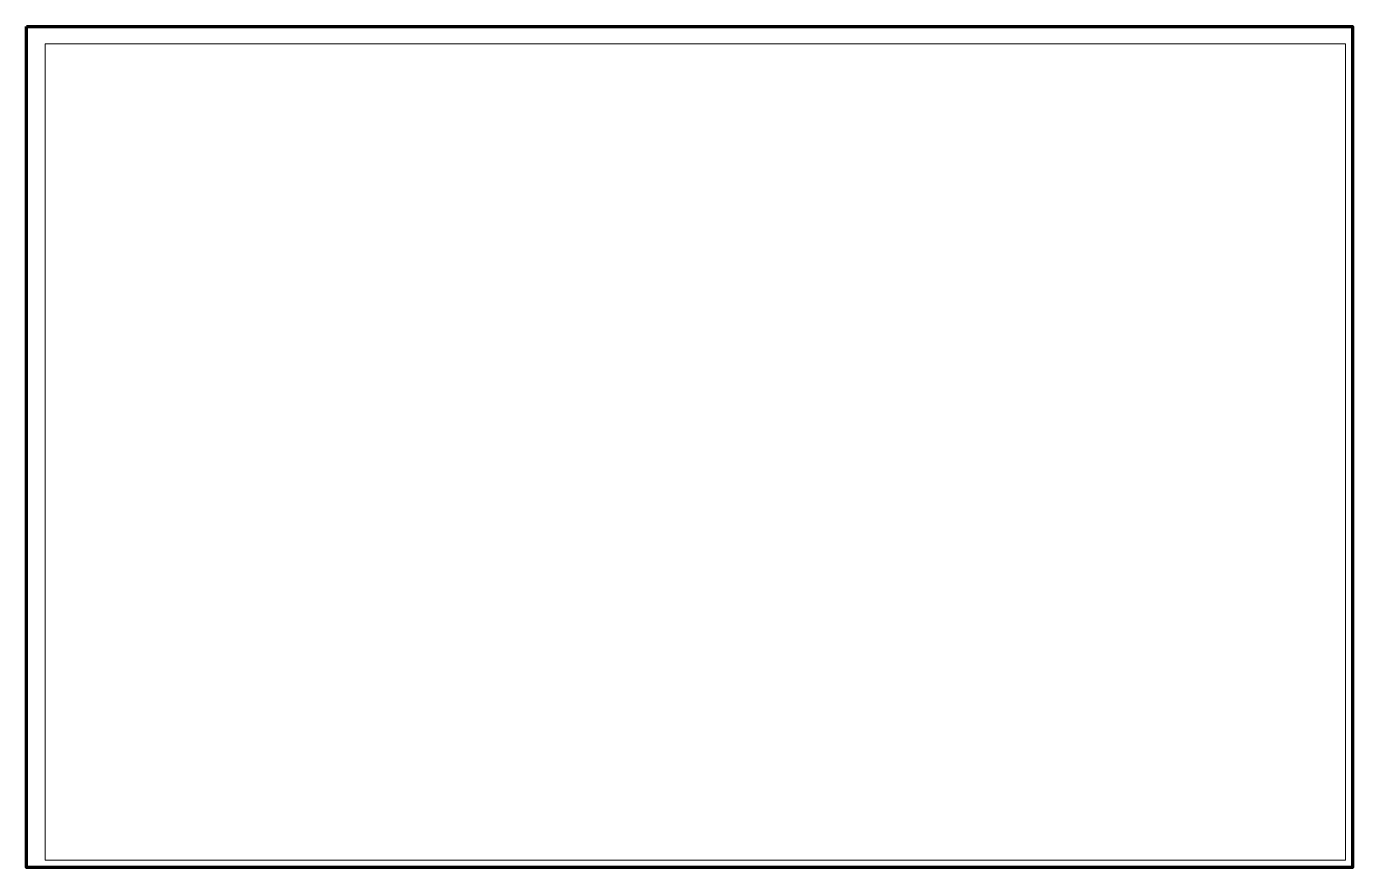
# Paper-space layout 'A3-IE-26' of a CAD drawing. Header units: metres. Extents: x 0 to 405, y 0 to 257.
import ezdxf

# ---------------------------------------------------------------- set-up
doc = ezdxf.new("R2010")
doc.units = ezdxf.units.M
doc.layers.add('A-DOOR', color=31, linetype='Continuous', lineweight=18)

psp = doc.layouts.new('A3-IE-26')

# ---------------------------------------------------------------- linework, layer by layer
at = {"layer": 'A-DOOR', "color": 0, "lineweight": 80}
psp.add_lwpolyline([(0.26, 256.8), (404.55, 256.8), (404.55, 0.45), (0.26, 0.45)], close=True, dxfattribs=at)

# ---------------------------------------------------------------- viewports
at = {"layer": 'A-DOOR', "color": 0, "lineweight": 80, "view_target_point": (75.466, 221.504)}
psp.add_viewport(center=(204.18, 127.13), size=(396.41, 248.8014), view_center_point=(55.831, 43.449), view_height=18.66011, dxfattribs=at)

doc.saveas('drawing.dxf')
